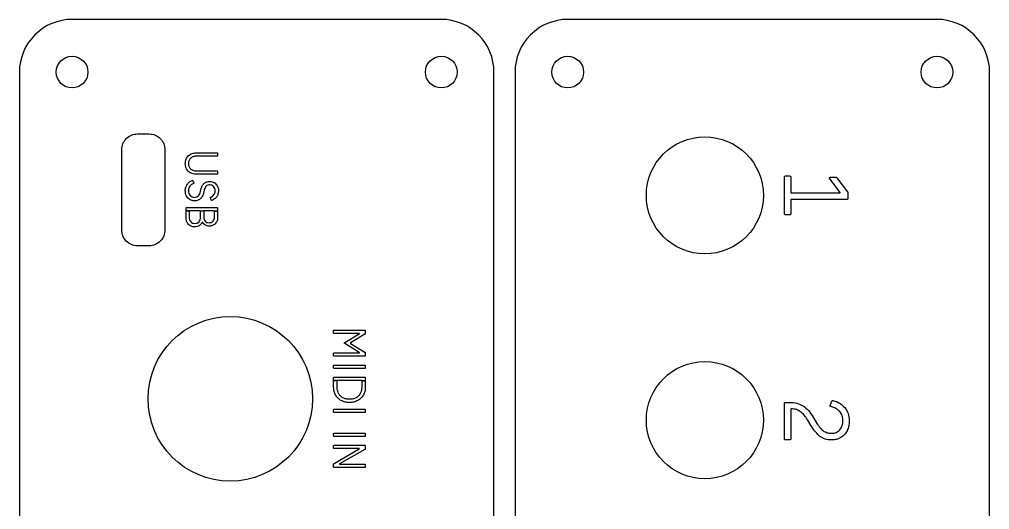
# Model space of a CAD drawing. Header units: millimetres. Extents: x 6.3 to 98.4, y -103.7 to -6.4.
# Drawn here: x 6.3 to 98.4, y -52.8 to -6.4 of the extents above; entities that cross this region are included whole.
import ezdxf

# ---------------------------------------------------------------- set-up
doc = ezdxf.new("R2010")
doc.units = ezdxf.units.MM
doc.layers.get('0').update_dxf_attribs({"linetype": 'CONTINUOUS'})

msp = doc.modelspace()

# ---------------------------------------------------------------- linework, layer by layer
for p, q in [((23.174, -18.998), (25.107, -18.998)), ((25.107, -19.315), (23.204, -19.315)), ((25.15, -19.041), (25.15, -19.272)), ((25.107, -21.038), (23.174, -21.038)), ((23.204, -20.721), (25.107, -20.721)), ((25.15, -20.764), (25.15, -20.995)), ((22.754, -21.616), (22.771, -21.612)), ((22.81, -21.642), (22.9, -21.861)), ((78.9, -24.784), (78.9, -21.278)), ((78.986, -21.192), (79.406, -21.192)), ((79.492, -21.278), (79.492, -22.761)), ((84.163, -22.735), (83.177, -21.415)), ((83.229, -21.312), (83.777, -21.312)), ((83.872, -21.364), (84.866, -22.692)), ((23.526, -22.666), (23.569, -22.448)), ((23.886, -22.516), (23.843, -22.735)), ((79.534, -22.804), (84.137, -22.804)), ((84.9, -22.804), (84.9, -23.335)), ((24.55, -23.481), (24.456, -23.258)), ((79.492, -23.464), (79.492, -24.784)), ((84.814, -23.421), (79.534, -23.421)), ((22.15, -25.105), (22.15, -24.239)), ((22.476, -24.514), (22.15, -24.514)), ((22.454, -24.535), (22.15, -24.535)), ((22.193, -24.196), (25.107, -24.196)), ((22.454, -24.535), (22.454, -25.075)), ((23.504, -24.514), (22.476, -24.514)), ((23.504, -24.514), (23.851, -24.514)), ((23.526, -25.075), (23.526, -24.535)), ((23.83, -24.535), (23.526, -24.535)), ((23.83, -24.535), (23.83, -25.058)), ((24.824, -24.514), (23.851, -24.514)), ((24.824, -24.514), (25.15, -24.514)), ((24.846, -25.058), (24.846, -24.535)), ((24.846, -24.535), (25.15, -24.535)), ((25.15, -24.239), (25.15, -25.096)), ((79.406, -24.87), (78.986, -24.87)), ((36.15, -36.078), (36.15, -35.846)), ((36.193, -35.803), (39.107, -35.803)), ((39.15, -35.846), (39.15, -36.142)), ((38.576, -36.121), (36.193, -36.121)), ((37.209, -36.995), (38.584, -36.151)), ((39.12, -36.198), (37.749, -37.021)), ((38.584, -37.933), (37.209, -37.089)), ((37.749, -37.063), (39.12, -37.886)), ((36.15, -38.238), (36.15, -38.006)), ((36.193, -37.963), (38.576, -37.963)), ((39.107, -38.281), (36.193, -38.281)), ((39.15, -37.942), (39.15, -38.238)), ((36.15, -39.395), (36.15, -39.163)), ((36.193, -39.121), (39.107, -39.121)), ((39.107, -39.438), (36.193, -39.438)), ((39.15, -39.163), (39.15, -39.395)), ((36.15, -41.216), (36.15, -40.321)), ((36.193, -40.278), (39.107, -40.278)), ((39.15, -40.321), (39.15, -41.216)), ((36.476, -40.595), (36.15, -40.595)), ((36.454, -40.616), (36.15, -40.616)), ((36.454, -40.616), (36.454, -41.203)), ((38.824, -40.595), (36.476, -40.595)), ((38.824, -40.595), (39.15, -40.595)), ((38.846, -41.203), (38.846, -40.616)), ((38.846, -40.616), (39.15, -40.616)), ((78.9, -46.137), (78.9, -42.742)), ((78.986, -42.657), (79.354, -42.657)), ((83.246, -42.957), (83.392, -42.537)), ((36.15, -43.591), (36.15, -43.359)), ((36.193, -43.316), (39.107, -43.316)), ((39.107, -43.633), (36.193, -43.633)), ((39.15, -43.359), (39.15, -43.591)), ((79.492, -43.342), (79.492, -46.137)), ((81.626, -44.062), (81.977, -44.645)), ((81.472, -44.937), (81.112, -44.354)), ((36.15, -45.845), (36.15, -45.613)), ((36.193, -45.571), (39.107, -45.571)), ((39.107, -45.888), (36.193, -45.888)), ((39.15, -45.613), (39.15, -45.845)), ((36.15, -47.002), (36.15, -46.771)), ((36.193, -46.728), (39.107, -46.728)), ((39.15, -46.771), (39.15, -47.045)), ((79.406, -46.222), (78.986, -46.222)), ((38.576, -47.045), (36.193, -47.045)), ((36.193, -48.446), (38.584, -47.071)), ((39.107, -47.122), (36.716, -48.498)), ((36.15, -48.798), (36.15, -48.523)), ((36.724, -48.523), (39.107, -48.523)), ((39.15, -48.566), (39.15, -48.798)), ((39.107, -48.841), (36.193, -48.841))]:
    msp.add_line(p, q)
for points in [[(6.35, -98.694, 0.414214), (11.35, -103.694), (46.35, -103.694, 0.414214), (51.35, -98.694), (51.35, -11.35, 0.414214), (46.35, -6.35), (11.35, -6.35, 0.414214), (6.35, -11.35)], [(58.35, -6.35, 0.414214), (53.35, -11.35), (53.35, -98.694, 0.414214), (58.35, -103.694), (93.35, -103.694, 0.414214), (98.35, -98.694), (98.35, -11.35, 0.414214), (93.35, -6.35)], [(18.65, -27.81), (17.55, -27.81, -0.414214), (16.05, -26.31), (16.05, -18.71, -0.414214), (17.55, -17.21), (18.65, -17.21, -0.414214), (20.15, -18.71), (20.15, -26.31, -0.414214)]]:
    msp.add_lwpolyline(points, format="xyb", close=True)
for centre, radius in [((11.35, -11.35), 1.5), ((46.35, -11.35), 1.5), ((58.35, -11.35), 1.5), ((93.35, -11.35), 1.5), ((71.35, -23.031), 5.55), ((26.35, -42.322), 7.8), ((71.35, -44.341), 5.55)]:
    msp.add_circle(centre, radius)
for points, knots in [([(22.077, -20.018), (22.087, -19.869), (22.105, -19.586), (22.288, -19.37), (22.375, -19.268)], [0, 0, 0, 0, 0.04339369, 0.08262514, 0.08262514, 0.08262514, 0.08262514]), ([(22.375, -19.268), (22.487, -19.189), (22.727, -19.022), (23.019, -19.006), (23.174, -18.998)], [0, 0, 0, 0, 0.04032774, 0.08588418, 0.08588418, 0.08588418, 0.08588418]), ([(23.204, -19.315), (23.085, -19.319), (22.866, -19.327), (22.681, -19.441), (22.598, -19.493)], [0, 0, 0, 0, 0.03515731, 0.06417316, 0.06417316, 0.06417316, 0.06417316]), ([(25.107, -18.998), (25.12, -19), (25.145, -19.003), (25.148, -19.028), (25.15, -19.041)], [0, 0, 0, 0, 0.003388171, 0.006776309, 0.006776309, 0.006776309, 0.006776309]), ([(25.15, -19.272), (25.148, -19.285), (25.145, -19.31), (25.12, -19.313), (25.107, -19.315)], [0, 0, 0, 0, 0.003388152, 0.006776318, 0.006776318, 0.006776318, 0.006776318]), ([(22.375, -20.768), (22.288, -20.665), (22.105, -20.45), (22.087, -20.167), (22.077, -20.018)], [0, 0, 0, 0, 0.03923143, 0.08262515, 0.08262515, 0.08262515, 0.08262515]), ([(22.598, -19.493), (22.536, -19.563), (22.404, -19.712), (22.392, -19.911), (22.386, -20.018)], [0, 0, 0, 0, 0.027165, 0.05810509, 0.05810509, 0.05810509, 0.05810509]), ([(22.386, -20.018), (22.392, -20.124), (22.404, -20.324), (22.536, -20.473), (22.598, -20.543)], [0, 0, 0, 0, 0.03094008, 0.05810506, 0.05810506, 0.05810506, 0.05810506]), ([(23.174, -21.038), (23.019, -21.03), (22.727, -21.014), (22.487, -20.847), (22.375, -20.768)], [0, 0, 0, 0, 0.04555642, 0.08588416, 0.08588416, 0.08588416, 0.08588416]), ([(22.598, -20.543), (22.681, -20.595), (22.866, -20.709), (23.085, -20.717), (23.204, -20.721)], [0, 0, 0, 0, 0.02901586, 0.06417317, 0.06417317, 0.06417317, 0.06417317]), ([(22.077, -22.581), (22.084, -22.472), (22.098, -22.259), (22.205, -22.074), (22.257, -21.983)], [0, 0, 0, 0, 0.03219104, 0.06319522, 0.06319522, 0.06319522, 0.06319522]), ([(22.257, -21.983), (22.324, -21.903), (22.459, -21.739), (22.655, -21.658), (22.754, -21.616)], [0, 0, 0, 0, 0.030801, 0.06259485, 0.06259485, 0.06259485, 0.06259485]), ([(22.874, -21.916), (22.802, -21.943), (22.661, -21.995), (22.562, -22.108), (22.514, -22.163)], [0, 0, 0, 0, 0.02269665, 0.04425241, 0.04425241, 0.04425241, 0.04425241]), ([(22.771, -21.612), (22.78, -21.614), (22.797, -21.617), (22.806, -21.633), (22.81, -21.642)], [0, 0, 0, 0, 0.002371715, 0.005136748, 0.005136748, 0.005136748, 0.005136748]), ([(22.896, -21.904), (22.893, -21.906), (22.886, -21.912), (22.878, -21.915), (22.874, -21.916)], [0, 0, 0, 0, 0.001221618, 0.002516227, 0.002516227, 0.002516227, 0.002516227]), ([(22.904, -21.882), (22.904, -21.886), (22.903, -21.894), (22.898, -21.901), (22.896, -21.904)], [0, 0, 0, 0, 0.001197884, 0.002356814, 0.002356814, 0.002356814, 0.002356814]), ([(22.9, -21.861), (22.901, -21.864), (22.904, -21.871), (22.904, -21.878), (22.904, -21.882)], [0, 0, 0, 0, 0.001016441, 0.002199894, 0.002199894, 0.002199894, 0.002199894]), ([(23.569, -22.448), (23.594, -22.341), (23.643, -22.138), (23.78, -21.981), (23.845, -21.906)], [0, 0, 0, 0, 0.03232318, 0.06164834, 0.06164834, 0.06164834, 0.06164834]), ([(23.845, -21.906), (23.923, -21.848), (24.085, -21.727), (24.287, -21.713), (24.391, -21.706)], [0, 0, 0, 0, 0.02850131, 0.05928217, 0.05928217, 0.05928217, 0.05928217]), ([(24.396, -22.041), (24.332, -22.045), (24.209, -22.053), (24.11, -22.126), (24.061, -22.161)], [0, 0, 0, 0, 0.01867115, 0.036164, 0.036164, 0.036164, 0.036164]), ([(24.391, -21.706), (24.465, -21.711), (24.613, -21.721), (24.744, -21.788), (24.809, -21.822)], [0, 0, 0, 0, 0.02199466, 0.04378007, 0.04378007, 0.04378007, 0.04378007]), ([(24.769, -22.193), (24.716, -22.148), (24.608, -22.058), (24.467, -22.047), (24.396, -22.041)], [0, 0, 0, 0, 0.02014949, 0.04117497, 0.04117497, 0.04117497, 0.04117497]), ([(24.809, -21.822), (24.87, -21.865), (24.992, -21.951), (25.071, -22.077), (25.111, -22.141)], [0, 0, 0, 0, 0.02194533, 0.0443524, 0.0443524, 0.0443524, 0.0443524]), ([(78.9, -21.278), (78.904, -21.253), (78.911, -21.203), (78.961, -21.196), (78.986, -21.192)], [0, 0, 0, 0, 0.00677632, 0.01355266, 0.01355266, 0.01355266, 0.01355266]), ([(79.406, -21.192), (79.431, -21.196), (79.481, -21.203), (79.488, -21.253), (79.492, -21.278)], [0, 0, 0, 0, 0.00677628, 0.01355262, 0.01355262, 0.01355262, 0.01355262]), ([(83.16, -21.364), (83.161, -21.358), (83.163, -21.345), (83.172, -21.335), (83.177, -21.33)], [0, 0, 0, 0, 0.001767045, 0.003909916, 0.003909916, 0.003909916, 0.003909916]), ([(83.177, -21.415), (83.172, -21.408), (83.161, -21.393), (83.16, -21.374), (83.16, -21.364)], [0, 0, 0, 0, 0.002498964, 0.005529445, 0.005529445, 0.005529445, 0.005529445]), ([(83.177, -21.33), (83.184, -21.325), (83.199, -21.314), (83.218, -21.313), (83.229, -21.312)], [0, 0, 0, 0, 0.00249899, 0.005529409, 0.005529409, 0.005529409, 0.005529409]), ([(83.777, -21.312), (83.796, -21.315), (83.835, -21.319), (83.859, -21.349), (83.872, -21.364)], [0, 0, 0, 0, 0.00550924, 0.01111764, 0.01111764, 0.01111764, 0.01111764]), ([(22.193, -23.097), (22.159, -23.018), (22.089, -22.854), (22.081, -22.674), (22.077, -22.581)], [0, 0, 0, 0, 0.02547059, 0.05331769, 0.05331769, 0.05331769, 0.05331769]), ([(22.514, -22.163), (22.477, -22.226), (22.4, -22.356), (22.39, -22.507), (22.386, -22.585)], [0, 0, 0, 0, 0.02170595, 0.04469956, 0.04469956, 0.04469956, 0.04469956]), ([(22.386, -22.585), (22.39, -22.678), (22.397, -22.85), (22.495, -22.99), (22.54, -23.054)], [0, 0, 0, 0, 0.02722108, 0.05031188, 0.05031188, 0.05031188, 0.05031188]), ([(23.329, -23.071), (23.374, -23.015), (23.47, -22.895), (23.506, -22.746), (23.526, -22.666)], [0, 0, 0, 0, 0.02135567, 0.04553061, 0.04553061, 0.04553061, 0.04553061]), ([(23.843, -22.735), (23.814, -22.847), (23.758, -23.063), (23.619, -23.238), (23.551, -23.322)], [0, 0, 0, 0, 0.03425438, 0.0662047, 0.0662047, 0.0662047, 0.0662047]), ([(24.061, -22.161), (24.02, -22.208), (23.932, -22.311), (23.902, -22.445), (23.886, -22.516)], [0, 0, 0, 0, 0.01853605, 0.0402229, 0.0402229, 0.0402229, 0.0402229]), ([(24.481, -23.202), (24.545, -23.174), (24.668, -23.118), (24.756, -23.015), (24.799, -22.964)], [0, 0, 0, 0, 0.02049659, 0.04008186, 0.04008186, 0.04008186, 0.04008186]), ([(24.914, -22.606), (24.91, -22.526), (24.901, -22.373), (24.811, -22.25), (24.769, -22.193)], [0, 0, 0, 0, 0.02369241, 0.04470455, 0.04470455, 0.04470455, 0.04470455]), ([(24.799, -22.964), (24.832, -22.909), (24.9, -22.799), (24.909, -22.671), (24.914, -22.606)], [0, 0, 0, 0, 0.01907119, 0.03809595, 0.03809595, 0.03809595, 0.03809595]), ([(25.223, -22.606), (25.217, -22.709), (25.205, -22.908), (25.106, -23.08), (25.058, -23.164)], [0, 0, 0, 0, 0.03028224, 0.05881931, 0.05881931, 0.05881931, 0.05881931]), ([(25.111, -22.141), (25.144, -22.213), (25.211, -22.361), (25.219, -22.523), (25.223, -22.606)], [0, 0, 0, 0, 0.02335031, 0.04820339, 0.04820339, 0.04820339, 0.04820339]), ([(79.492, -22.761), (79.493, -22.774), (79.497, -22.798), (79.522, -22.802), (79.534, -22.804)], [0, 0, 0, 0, 0.003388147, 0.006776266, 0.006776266, 0.006776266, 0.006776266]), ([(84.137, -22.804), (84.147, -22.804), (84.164, -22.804), (84.175, -22.792), (84.18, -22.787)], [0, 0, 0, 0, 0.002818514, 0.00479415, 0.00479415, 0.00479415, 0.00479415]), ([(84.18, -22.787), (84.181, -22.779), (84.183, -22.76), (84.17, -22.745), (84.163, -22.735)], [0, 0, 0, 0, 0.002142847, 0.00559812, 0.00559812, 0.00559812, 0.00559812]), ([(84.866, -22.692), (84.876, -22.708), (84.897, -22.742), (84.899, -22.783), (84.9, -22.804)], [0, 0, 0, 0, 0.00555904, 0.0118322, 0.0118322, 0.0118322, 0.0118322]), ([(22.51, -23.436), (22.446, -23.392), (22.316, -23.302), (22.234, -23.166), (22.193, -23.097)], [0, 0, 0, 0, 0.02302449, 0.0468642, 0.0468642, 0.0468642, 0.0468642]), ([(22.96, -23.554), (22.88, -23.549), (22.722, -23.54), (22.58, -23.47), (22.51, -23.436)], [0, 0, 0, 0, 0.02386119, 0.04694226, 0.04694226, 0.04694226, 0.04694226]), ([(22.54, -23.054), (22.596, -23.102), (22.711, -23.201), (22.861, -23.213), (22.939, -23.219)], [0, 0, 0, 0, 0.02157949, 0.0441384, 0.0441384, 0.0441384, 0.0441384]), ([(22.939, -23.219), (23.015, -23.214), (23.16, -23.205), (23.274, -23.115), (23.329, -23.071)], [0, 0, 0, 0, 0.02227312, 0.04260017, 0.04260017, 0.04260017, 0.04260017]), ([(23.551, -23.322), (23.47, -23.39), (23.298, -23.531), (23.076, -23.546), (22.96, -23.554)], [0, 0, 0, 0, 0.03102414, 0.06494971, 0.06494971, 0.06494971, 0.06494971]), ([(24.451, -23.236), (24.452, -23.232), (24.452, -23.224), (24.458, -23.218), (24.46, -23.215)], [0, 0, 0, 0, 0.001197886, 0.002356809, 0.002356809, 0.002356809, 0.002356809]), ([(24.456, -23.258), (24.454, -23.255), (24.452, -23.248), (24.452, -23.24), (24.451, -23.236)], [0, 0, 0, 0, 0.001016446, 0.002199928, 0.002199928, 0.002199928, 0.002199928]), ([(24.46, -23.215), (24.463, -23.212), (24.469, -23.207), (24.477, -23.204), (24.481, -23.202)], [0, 0, 0, 0, 0.001221618, 0.002516227, 0.002516227, 0.002516227, 0.002516227]), ([(24.589, -23.511), (24.58, -23.509), (24.563, -23.506), (24.554, -23.489), (24.55, -23.481)], [0, 0, 0, 0, 0.002371697, 0.005136747, 0.005136747, 0.005136747, 0.005136747]), ([(24.606, -23.506), (24.604, -23.508), (24.598, -23.511), (24.592, -23.511), (24.589, -23.511)], [0, 0, 0, 0, 0.000718753, 0.001795522, 0.001795522, 0.001795522, 0.001795522]), ([(25.058, -23.164), (24.997, -23.237), (24.873, -23.387), (24.696, -23.466), (24.606, -23.506)], [0, 0, 0, 0, 0.02822685, 0.05742408, 0.05742408, 0.05742408, 0.05742408]), ([(79.534, -23.421), (79.522, -23.423), (79.497, -23.426), (79.493, -23.451), (79.492, -23.464)], [0, 0, 0, 0, 0.0033881, 0.006776276, 0.006776276, 0.006776276, 0.006776276]), ([(22.15, -24.239), (22.152, -24.227), (22.155, -24.202), (22.18, -24.198), (22.193, -24.196)], [0, 0, 0, 0, 0.00338811, 0.006776285, 0.006776285, 0.006776285, 0.006776285]), ([(22.476, -24.514), (22.469, -24.514), (22.457, -24.516), (22.455, -24.529), (22.454, -24.535)], [0, 0, 0, 0, 0.001694088, 0.003388204, 0.003388204, 0.003388204, 0.003388204]), ([(23.526, -24.535), (23.525, -24.529), (23.523, -24.516), (23.511, -24.514), (23.504, -24.514)], [0, 0, 0, 0, 0.001694116, 0.003388176, 0.003388176, 0.003388176, 0.003388176]), ([(23.851, -24.514), (23.845, -24.514), (23.833, -24.516), (23.831, -24.529), (23.83, -24.535)], [0, 0, 0, 0, 0.00169406, 0.003388176, 0.003388176, 0.003388176, 0.003388176]), ([(24.846, -24.535), (24.845, -24.529), (24.843, -24.516), (24.831, -24.514), (24.824, -24.514)], [0, 0, 0, 0, 0.001694116, 0.003388204, 0.003388204, 0.003388204, 0.003388204]), ([(25.107, -24.196), (25.12, -24.198), (25.145, -24.202), (25.148, -24.227), (25.15, -24.239)], [0, 0, 0, 0, 0.003388157, 0.006776323, 0.006776323, 0.006776323, 0.006776323]), ([(78.986, -24.87), (78.961, -24.866), (78.911, -24.859), (78.904, -24.809), (78.9, -24.784)], [0, 0, 0, 0, 0.00677633, 0.01355261, 0.01355261, 0.01355261, 0.01355261]), ([(79.492, -24.784), (79.488, -24.809), (79.481, -24.859), (79.431, -24.866), (79.406, -24.87)], [0, 0, 0, 0, 0.00677628, 0.01355261, 0.01355261, 0.01355261, 0.01355261]), ([(22.381, -25.782), (22.314, -25.689), (22.168, -25.488), (22.156, -25.239), (22.15, -25.105)], [0, 0, 0, 0, 0.03373623, 0.07295108, 0.07295108, 0.07295108, 0.07295108]), ([(22.454, -25.075), (22.457, -25.167), (22.463, -25.334), (22.555, -25.473), (22.596, -25.536)], [0, 0, 0, 0, 0.02696496, 0.04902217, 0.04902217, 0.04902217, 0.04902217]), ([(22.596, -25.536), (22.649, -25.581), (22.763, -25.677), (22.912, -25.687), (22.99, -25.692)], [0, 0, 0, 0, 0.02059656, 0.04343393, 0.04343393, 0.04343393, 0.04343393]), ([(22.99, -25.692), (23.068, -25.687), (23.217, -25.677), (23.331, -25.581), (23.384, -25.536)], [0, 0, 0, 0, 0.02283731, 0.04343389, 0.04343389, 0.04343389, 0.04343389]), ([(23.384, -25.536), (23.425, -25.473), (23.517, -25.334), (23.523, -25.167), (23.526, -25.075)], [0, 0, 0, 0, 0.02205721, 0.04902217, 0.04902217, 0.04902217, 0.04902217]), ([(23.671, -25.594), (23.635, -25.656), (23.563, -25.78), (23.446, -25.864), (23.389, -25.906)], [0, 0, 0, 0, 0.02136664, 0.04258874, 0.04258874, 0.04258874, 0.04258874]), ([(23.719, -25.594), (23.71, -25.583), (23.694, -25.561), (23.679, -25.583), (23.671, -25.594)], [0, 0, 0, 0, 0.003265661, 0.006372807, 0.006372807, 0.006372807, 0.006372807]), ([(23.982, -25.859), (23.929, -25.824), (23.823, -25.753), (23.753, -25.647), (23.719, -25.594)], [0, 0, 0, 0, 0.01898703, 0.0377692, 0.0377692, 0.0377692, 0.0377692]), ([(23.83, -25.058), (23.833, -25.142), (23.839, -25.297), (23.924, -25.424), (23.963, -25.482)], [0, 0, 0, 0, 0.02475956, 0.04523981, 0.04523981, 0.04523981, 0.04523981]), ([(23.963, -25.482), (24.014, -25.525), (24.121, -25.615), (24.262, -25.623), (24.336, -25.628)], [0, 0, 0, 0, 0.01934661, 0.04097701, 0.04097701, 0.04097701, 0.04097701]), ([(24.336, -25.628), (24.41, -25.623), (24.551, -25.614), (24.659, -25.525), (24.711, -25.482)], [0, 0, 0, 0, 0.0216832, 0.04116269, 0.04116269, 0.04116269, 0.04116269]), ([(24.711, -25.482), (24.75, -25.424), (24.837, -25.297), (24.842, -25.142), (24.846, -25.058)], [0, 0, 0, 0, 0.02055897, 0.04532572, 0.04532572, 0.04532572, 0.04532572]), ([(25.047, -25.561), (25.01, -25.622), (24.938, -25.742), (24.821, -25.819), (24.764, -25.857)], [0, 0, 0, 0, 0.02104916, 0.04136568, 0.04136568, 0.04136568, 0.04136568]), ([(25.15, -25.096), (25.147, -25.181), (25.14, -25.343), (25.077, -25.491), (25.047, -25.561)], [0, 0, 0, 0, 0.02525627, 0.04798072, 0.04798072, 0.04798072, 0.04798072]), ([(22.973, -26.022), (22.859, -26.013), (22.636, -25.995), (22.465, -25.852), (22.381, -25.782)], [0, 0, 0, 0, 0.03333022, 0.06524731, 0.06524731, 0.06524731, 0.06524731]), ([(23.389, -25.906), (23.325, -25.94), (23.194, -26.009), (23.048, -26.018), (22.973, -26.022)], [0, 0, 0, 0, 0.02144196, 0.04359593, 0.04359593, 0.04359593, 0.04359593]), ([(24.357, -25.958), (24.29, -25.954), (24.159, -25.946), (24.041, -25.888), (23.982, -25.859)], [0, 0, 0, 0, 0.01981455, 0.03912506, 0.03912506, 0.03912506, 0.03912506]), ([(24.764, -25.857), (24.701, -25.887), (24.572, -25.947), (24.43, -25.954), (24.357, -25.958)], [0, 0, 0, 0, 0.02061247, 0.04229488, 0.04229488, 0.04229488, 0.04229488]), ([(36.15, -35.846), (36.152, -35.834), (36.155, -35.809), (36.18, -35.805), (36.193, -35.803)], [0, 0, 0, 0, 0.003388138, 0.006776314, 0.006776314, 0.006776314, 0.006776314]), ([(38.601, -36.131), (38.599, -36.128), (38.592, -36.121), (38.582, -36.121), (38.576, -36.121)], [0, 0, 0, 0, 0.001174907, 0.002909997, 0.002909997, 0.002909997, 0.002909997]), ([(38.584, -36.151), (38.59, -36.148), (38.6, -36.145), (38.601, -36.135), (38.601, -36.131)], [0, 0, 0, 0, 0.001754823, 0.002795002, 0.002795002, 0.002795002, 0.002795002]), ([(39.15, -36.142), (39.149, -36.153), (39.146, -36.175), (39.129, -36.19), (39.12, -36.198)], [0, 0, 0, 0, 0.003196368, 0.00653331, 0.00653331, 0.00653331, 0.00653331]), ([(37.179, -37.042), (37.18, -37.033), (37.184, -37.014), (37.2, -37.002), (37.209, -36.995)], [0, 0, 0, 0, 0.002575842, 0.005757845, 0.005757845, 0.005757845, 0.005757845]), ([(37.209, -37.089), (37.2, -37.082), (37.184, -37.07), (37.18, -37.051), (37.179, -37.042)], [0, 0, 0, 0, 0.003182003, 0.005757902, 0.005757902, 0.005757902, 0.005757902]), ([(37.749, -37.021), (37.743, -37.024), (37.733, -37.029), (37.729, -37.039), (37.727, -37.042)], [0, 0, 0, 0, 0.001992973, 0.00309608, 0.00309608, 0.00309608, 0.00309608]), ([(37.727, -37.042), (37.729, -37.045), (37.733, -37.055), (37.743, -37.06), (37.749, -37.063)], [0, 0, 0, 0, 0.001103134, 0.003096106, 0.003096106, 0.003096106, 0.003096106]), ([(36.15, -38.006), (36.152, -37.994), (36.155, -37.969), (36.18, -37.965), (36.193, -37.963)], [0, 0, 0, 0, 0.00338811, 0.006776285, 0.006776285, 0.006776285, 0.006776285]), ([(36.193, -38.281), (36.18, -38.279), (36.155, -38.275), (36.152, -38.25), (36.15, -38.238)], [0, 0, 0, 0, 0.003388176, 0.006776342, 0.006776342, 0.006776342, 0.006776342]), ([(38.576, -37.963), (38.582, -37.963), (38.592, -37.963), (38.599, -37.956), (38.601, -37.953)], [0, 0, 0, 0, 0.00173509, 0.002910017, 0.002910017, 0.002910017, 0.002910017]), ([(38.601, -37.953), (38.601, -37.949), (38.6, -37.939), (38.59, -37.936), (38.584, -37.933)], [0, 0, 0, 0, 0.00104012, 0.002794975, 0.002794975, 0.002794975, 0.002794975]), ([(39.15, -38.238), (39.148, -38.25), (39.145, -38.275), (39.12, -38.279), (39.107, -38.281)], [0, 0, 0, 0, 0.003388166, 0.006776342, 0.006776342, 0.006776342, 0.006776342]), ([(39.12, -37.886), (39.129, -37.894), (39.146, -37.909), (39.149, -37.931), (39.15, -37.942)], [0, 0, 0, 0, 0.003336964, 0.006533332, 0.006533332, 0.006533332, 0.006533332]), ([(36.15, -39.163), (36.152, -39.151), (36.155, -39.126), (36.18, -39.122), (36.193, -39.121)], [0, 0, 0, 0, 0.00338811, 0.006776285, 0.006776285, 0.006776285, 0.006776285]), ([(36.193, -39.438), (36.18, -39.436), (36.155, -39.432), (36.152, -39.407), (36.15, -39.395)], [0, 0, 0, 0, 0.003388157, 0.00677638, 0.00677638, 0.00677638, 0.00677638]), ([(39.107, -39.121), (39.12, -39.122), (39.145, -39.126), (39.148, -39.151), (39.15, -39.163)], [0, 0, 0, 0, 0.003388176, 0.006776285, 0.006776285, 0.006776285, 0.006776285]), ([(39.15, -39.395), (39.148, -39.407), (39.145, -39.432), (39.12, -39.436), (39.107, -39.438)], [0, 0, 0, 0, 0.003388166, 0.006776342, 0.006776342, 0.006776342, 0.006776342]), ([(36.15, -40.321), (36.152, -40.308), (36.155, -40.283), (36.18, -40.28), (36.193, -40.278)], [0, 0, 0, 0, 0.003388166, 0.006776342, 0.006776342, 0.006776342, 0.006776342]), ([(39.107, -40.278), (39.12, -40.28), (39.145, -40.283), (39.148, -40.308), (39.15, -40.321)], [0, 0, 0, 0, 0.003388157, 0.00677638, 0.00677638, 0.00677638, 0.00677638]), ([(36.334, -41.971), (36.281, -41.855), (36.17, -41.615), (36.157, -41.352), (36.15, -41.216)], [0, 0, 0, 0, 0.03796258, 0.07829799, 0.07829799, 0.07829799, 0.07829799]), ([(36.476, -40.595), (36.469, -40.596), (36.457, -40.598), (36.455, -40.61), (36.454, -40.616)], [0, 0, 0, 0, 0.001694088, 0.003388204, 0.003388204, 0.003388204, 0.003388204]), ([(36.454, -41.203), (36.459, -41.309), (36.469, -41.513), (36.551, -41.7), (36.591, -41.791)], [0, 0, 0, 0, 0.03136648, 0.06076058, 0.06076058, 0.06076058, 0.06076058]), ([(38.709, -41.791), (38.749, -41.7), (38.831, -41.513), (38.841, -41.309), (38.846, -41.203)], [0, 0, 0, 0, 0.02939404, 0.06076058, 0.06076058, 0.06076058, 0.06076058]), ([(38.846, -40.616), (38.845, -40.61), (38.843, -40.598), (38.831, -40.596), (38.824, -40.595)], [0, 0, 0, 0, 0.001694116, 0.003388204, 0.003388204, 0.003388204, 0.003388204]), ([(39.15, -41.216), (39.143, -41.352), (39.13, -41.615), (39.019, -41.855), (38.966, -41.971)], [0, 0, 0, 0, 0.04033541, 0.07829799, 0.07829799, 0.07829799, 0.07829799]), ([(36.859, -42.485), (36.752, -42.418), (36.54, -42.284), (36.403, -42.075), (36.334, -41.971)], [0, 0, 0, 0, 0.03737405, 0.07426418, 0.07426418, 0.07426418, 0.07426418]), ([(36.591, -41.791), (36.643, -41.872), (36.748, -42.037), (36.914, -42.139), (36.999, -42.191)], [0, 0, 0, 0, 0.02852161, 0.05778575, 0.05778575, 0.05778575, 0.05778575]), ([(36.999, -42.191), (37.097, -42.233), (37.304, -42.322), (37.53, -42.33), (37.65, -42.335)], [0, 0, 0, 0, 0.0316723, 0.06721119, 0.06721119, 0.06721119, 0.06721119]), ([(37.65, -42.335), (37.77, -42.33), (37.996, -42.322), (38.203, -42.233), (38.301, -42.191)], [0, 0, 0, 0, 0.03553886, 0.06721119, 0.06721119, 0.06721119, 0.06721119]), ([(38.301, -42.191), (38.386, -42.139), (38.552, -42.037), (38.657, -41.872), (38.709, -41.791)], [0, 0, 0, 0, 0.02926417, 0.05778577, 0.05778577, 0.05778577, 0.05778577]), ([(38.966, -41.971), (38.897, -42.075), (38.76, -42.284), (38.548, -42.418), (38.441, -42.485)], [0, 0, 0, 0, 0.03689022, 0.0742642, 0.0742642, 0.0742642, 0.0742642]), ([(37.65, -42.669), (37.507, -42.663), (37.232, -42.65), (36.98, -42.539), (36.859, -42.485)], [0, 0, 0, 0, 0.04251823, 0.08183151, 0.08183151, 0.08183151, 0.08183151]), ([(38.441, -42.485), (38.32, -42.539), (38.068, -42.65), (37.793, -42.663), (37.65, -42.669)], [0, 0, 0, 0, 0.03931327, 0.08183148, 0.08183148, 0.08183148, 0.08183148]), ([(78.9, -42.742), (78.904, -42.717), (78.911, -42.667), (78.961, -42.66), (78.986, -42.657)], [0, 0, 0, 0, 0.0067763, 0.01355264, 0.01355264, 0.01355264, 0.01355264]), ([(79.354, -42.657), (79.603, -42.666), (80.066, -42.683), (80.479, -42.891), (80.67, -42.987)], [0, 0, 0, 0, 0.0736422, 0.1370636, 0.1370636, 0.1370636, 0.1370636]), ([(80.67, -42.987), (80.843, -43.124), (81.224, -43.426), (81.484, -43.838), (81.626, -44.062)], [0, 0, 0, 0, 0.0657464, 0.1448119, 0.1448119, 0.1448119, 0.1448119]), ([(83.25, -43.025), (83.245, -43.015), (83.233, -42.993), (83.241, -42.97), (83.246, -42.957)], [0, 0, 0, 0, 0.003223201, 0.007152578, 0.007152578, 0.007152578, 0.007152578]), ([(83.314, -43.06), (83.301, -43.056), (83.277, -43.05), (83.259, -43.033), (83.25, -43.025)], [0, 0, 0, 0, 0.003964283, 0.007394532, 0.007394532, 0.007394532, 0.007394532]), ([(84.142, -43.527), (84.028, -43.418), (83.793, -43.192), (83.478, -43.105), (83.314, -43.06)], [0, 0, 0, 0, 0.0464375, 0.09633547, 0.09633547, 0.09633547, 0.09633547]), ([(83.392, -42.537), (83.402, -42.515), (83.423, -42.472), (83.471, -42.475), (83.494, -42.477)], [0, 0, 0, 0, 0.00660127, 0.0130619, 0.0130619, 0.0130619, 0.0130619]), ([(83.494, -42.477), (83.715, -42.548), (84.145, -42.686), (84.465, -43.004), (84.622, -43.158)], [0, 0, 0, 0, 0.068465, 0.1333701, 0.1333701, 0.1333701, 0.1333701]), ([(84.622, -43.158), (84.745, -43.339), (85.001, -43.712), (85.03, -44.164), (85.046, -44.397)], [0, 0, 0, 0, 0.0644407, 0.1330866, 0.1330866, 0.1330866, 0.1330866]), ([(36.15, -43.359), (36.152, -43.347), (36.155, -43.322), (36.18, -43.318), (36.193, -43.316)], [0, 0, 0, 0, 0.00338811, 0.006776285, 0.006776285, 0.006776285, 0.006776285]), ([(36.193, -43.633), (36.18, -43.632), (36.155, -43.628), (36.152, -43.603), (36.15, -43.591)], [0, 0, 0, 0, 0.003388176, 0.006776172, 0.006776172, 0.006776172, 0.006776172]), ([(39.107, -43.316), (39.12, -43.318), (39.145, -43.322), (39.148, -43.347), (39.15, -43.359)], [0, 0, 0, 0, 0.003388176, 0.006776285, 0.006776285, 0.006776285, 0.006776285]), ([(39.15, -43.591), (39.148, -43.603), (39.145, -43.628), (39.12, -43.632), (39.107, -43.633)], [0, 0, 0, 0, 0.003387997, 0.006776172, 0.006776172, 0.006776172, 0.006776172]), ([(79.552, -43.274), (79.534, -43.277), (79.497, -43.285), (79.493, -43.322), (79.492, -43.342)], [0, 0, 0, 0, 0.00481544, 0.0101726, 0.0101726, 0.0101726, 0.0101726]), ([(80.426, -43.54), (80.299, -43.464), (80.03, -43.304), (79.717, -43.284), (79.552, -43.274)], [0, 0, 0, 0, 0.04360336, 0.09254545, 0.09254545, 0.09254545, 0.09254545]), ([(81.112, -44.354), (81.005, -44.187), (80.812, -43.885), (80.545, -43.646), (80.426, -43.54)], [0, 0, 0, 0, 0.0591619, 0.1068976, 0.1068976, 0.1068976, 0.1068976]), ([(84.446, -44.388), (84.434, -44.227), (84.412, -43.912), (84.23, -43.653), (84.142, -43.527)], [0, 0, 0, 0, 0.04743537, 0.09289955, 0.09289955, 0.09289955, 0.09289955]), ([(82.264, -45.888), (82.123, -45.758), (81.817, -45.476), (81.593, -45.125), (81.472, -44.937)], [0, 0, 0, 0, 0.0573514, 0.1242983, 0.1242983, 0.1242983, 0.1242983]), ([(81.977, -44.645), (82.069, -44.79), (82.238, -45.056), (82.474, -45.263), (82.582, -45.357)], [0, 0, 0, 0, 0.05125292, 0.09376654, 0.09376654, 0.09376654, 0.09376654]), ([(84.154, -45.25), (84.239, -45.126), (84.417, -44.866), (84.436, -44.552), (84.446, -44.388)], [0, 0, 0, 0, 0.04424065, 0.09247269, 0.09247269, 0.09247269, 0.09247269]), ([(85.046, -44.397), (85.038, -44.566), (85.024, -44.895), (84.897, -45.198), (84.836, -45.344)], [0, 0, 0, 0, 0.0505235, 0.09769484, 0.09769484, 0.09769484, 0.09769484]), ([(36.15, -45.613), (36.152, -45.601), (36.155, -45.576), (36.18, -45.572), (36.193, -45.571)], [0, 0, 0, 0, 0.00338811, 0.006776285, 0.006776285, 0.006776285, 0.006776285]), ([(36.193, -45.888), (36.18, -45.886), (36.155, -45.882), (36.152, -45.857), (36.15, -45.845)], [0, 0, 0, 0, 0.003388176, 0.006776285, 0.006776285, 0.006776285, 0.006776285]), ([(39.107, -45.571), (39.12, -45.572), (39.145, -45.576), (39.148, -45.601), (39.15, -45.613)], [0, 0, 0, 0, 0.003388176, 0.006776285, 0.006776285, 0.006776285, 0.006776285]), ([(39.15, -45.845), (39.148, -45.857), (39.145, -45.882), (39.12, -45.886), (39.107, -45.888)], [0, 0, 0, 0, 0.00338811, 0.006776285, 0.006776285, 0.006776285, 0.006776285]), ([(83.357, -46.222), (83.148, -46.212), (82.754, -46.194), (82.42, -45.986), (82.264, -45.888)], [0, 0, 0, 0, 0.0617468, 0.115995, 0.115995, 0.115995, 0.115995]), ([(82.582, -45.357), (82.696, -45.424), (82.938, -45.566), (83.218, -45.581), (83.366, -45.588)], [0, 0, 0, 0, 0.03929165, 0.08285608, 0.08285608, 0.08285608, 0.08285608]), ([(84.244, -45.991), (84.109, -46.058), (83.83, -46.198), (83.518, -46.214), (83.357, -46.222)], [0, 0, 0, 0, 0.04475303, 0.09256861, 0.09256861, 0.09256861, 0.09256861]), ([(83.366, -45.588), (83.521, -45.576), (83.823, -45.552), (84.046, -45.348), (84.154, -45.25)], [0, 0, 0, 0, 0.04536801, 0.08803308, 0.08803308, 0.08803308, 0.08803308]), ([(84.836, -45.344), (84.759, -45.474), (84.608, -45.732), (84.365, -45.905), (84.244, -45.991)], [0, 0, 0, 0, 0.04478534, 0.08856174, 0.08856174, 0.08856174, 0.08856174]), ([(36.15, -46.771), (36.152, -46.758), (36.155, -46.733), (36.18, -46.73), (36.193, -46.728)], [0, 0, 0, 0, 0.00338811, 0.006776285, 0.006776285, 0.006776285, 0.006776285]), ([(39.107, -46.728), (39.12, -46.73), (39.145, -46.733), (39.148, -46.758), (39.15, -46.771)], [0, 0, 0, 0, 0.003388138, 0.006776361, 0.006776361, 0.006776361, 0.006776361]), ([(78.986, -46.222), (78.961, -46.219), (78.911, -46.212), (78.904, -46.162), (78.9, -46.137)], [0, 0, 0, 0, 0.00677633, 0.01355261, 0.01355261, 0.01355261, 0.01355261]), ([(79.492, -46.137), (79.488, -46.162), (79.481, -46.212), (79.431, -46.219), (79.406, -46.222)], [0, 0, 0, 0, 0.00677628, 0.01355261, 0.01355261, 0.01355261, 0.01355261]), ([(36.193, -47.045), (36.18, -47.043), (36.155, -47.04), (36.152, -47.015), (36.15, -47.002)], [0, 0, 0, 0, 0.003388138, 0.006776361, 0.006776361, 0.006776361, 0.006776361]), ([(38.595, -47.053), (38.593, -47.051), (38.589, -47.045), (38.581, -47.045), (38.576, -47.045)], [0, 0, 0, 0, 0.000872017, 0.002228347, 0.002228347, 0.002228347, 0.002228347]), ([(38.584, -47.071), (38.588, -47.068), (38.594, -47.064), (38.595, -47.056), (38.595, -47.053)], [0, 0, 0, 0, 0.001250618, 0.002122669, 0.002122669, 0.002122669, 0.002122669]), ([(39.141, -47.09), (39.137, -47.095), (39.128, -47.108), (39.115, -47.117), (39.107, -47.122)], [0, 0, 0, 0, 0.002016566, 0.00472769, 0.00472769, 0.00472769, 0.00472769]), ([(39.15, -47.045), (39.15, -47.054), (39.15, -47.069), (39.144, -47.084), (39.141, -47.09)], [0, 0, 0, 0, 0.00263372, 0.004615793, 0.004615793, 0.004615793, 0.004615793]), ([(36.15, -48.523), (36.15, -48.514), (36.15, -48.498), (36.156, -48.483), (36.159, -48.476)], [0, 0, 0, 0, 0.002687073, 0.004821895, 0.004821895, 0.004821895, 0.004821895]), ([(36.159, -48.476), (36.163, -48.471), (36.171, -48.458), (36.185, -48.45), (36.193, -48.446)], [0, 0, 0, 0, 0.002058187, 0.004613925, 0.004613925, 0.004613925, 0.004613925]), ([(36.716, -48.498), (36.712, -48.5), (36.706, -48.504), (36.705, -48.512), (36.705, -48.515)], [0, 0, 0, 0, 0.001250607, 0.002122661, 0.002122661, 0.002122661, 0.002122661]), ([(36.705, -48.515), (36.707, -48.517), (36.711, -48.524), (36.719, -48.524), (36.724, -48.523)], [0, 0, 0, 0, 0.000872017, 0.002228347, 0.002228347, 0.002228347, 0.002228347]), ([(39.107, -48.523), (39.12, -48.525), (39.145, -48.529), (39.148, -48.554), (39.15, -48.566)], [0, 0, 0, 0, 0.003388176, 0.006776398, 0.006776398, 0.006776398, 0.006776398]), ([(36.193, -48.841), (36.18, -48.839), (36.155, -48.835), (36.152, -48.81), (36.15, -48.798)], [0, 0, 0, 0, 0.003388176, 0.006776285, 0.006776285, 0.006776285, 0.006776285]), ([(39.15, -48.798), (39.148, -48.81), (39.145, -48.835), (39.12, -48.839), (39.107, -48.841)], [0, 0, 0, 0, 0.00338811, 0.006776285, 0.006776285, 0.006776285, 0.006776285])]:
    msp.add_open_spline(points, degree=3, knots=knots)
for points in [[(25.107, -20.721), (25.12, -20.723), (25.145, -20.726), (25.148, -20.751), (25.15, -20.764)], [(25.15, -20.995), (25.148, -21.008), (25.145, -21.033), (25.12, -21.036), (25.107, -21.038)], [(84.9, -23.335), (84.897, -23.36), (84.889, -23.41), (84.839, -23.417), (84.814, -23.421)], [(39.107, -35.803), (39.12, -35.805), (39.145, -35.809), (39.148, -35.834), (39.15, -35.846)], [(36.193, -36.121), (36.18, -36.119), (36.155, -36.115), (36.152, -36.09), (36.15, -36.078)]]:
    msp.add_open_spline(points, degree=3)

doc.saveas('drawing.dxf')
